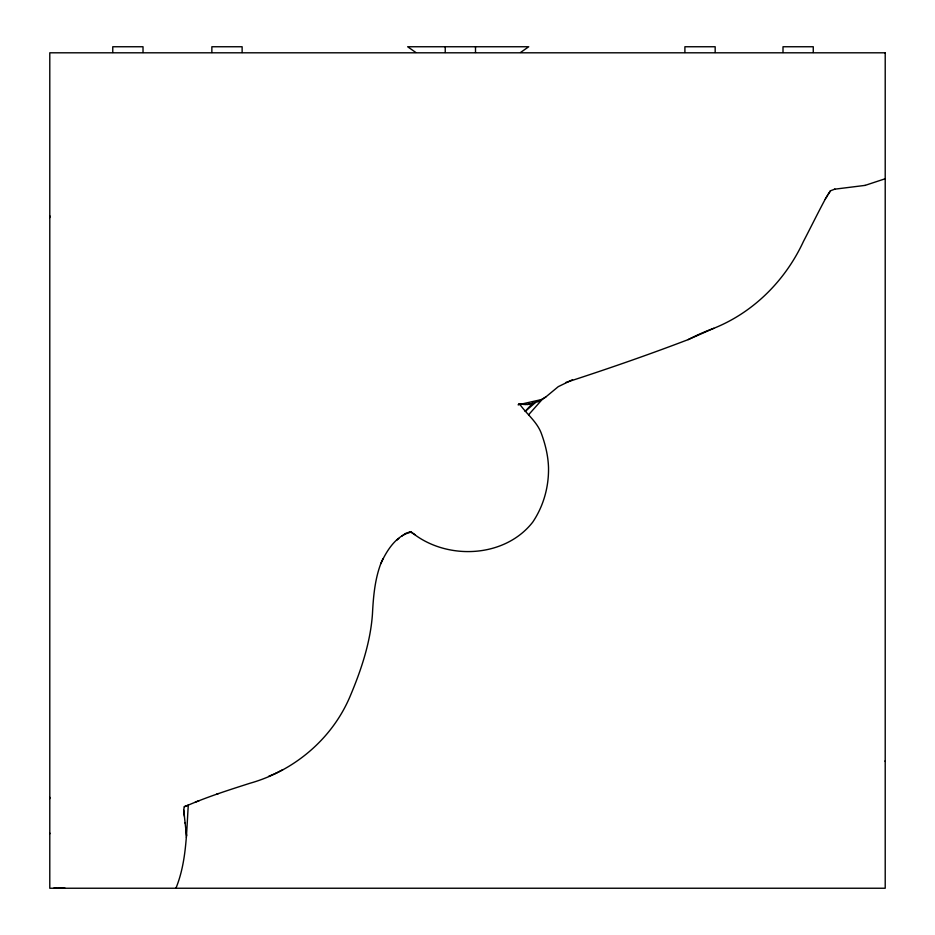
<?xml version="1.0" encoding="UTF-8"?>
<svg xmlns="http://www.w3.org/2000/svg" width="935" height="935" viewBox="0 0 935 935"><rect width="100%" height="100%" fill="white"/><g stroke="black" fill="none" stroke-linecap="round" stroke-linejoin="round"><path stroke-width="1.4" d="M49.789 833.786L49.789 833.062M49.789 798.595L49.789 797.321M49.789 217.575L49.789 215.786M184.288 806.893L185.691 806.227M885.211 761.429L885.211 760.809M186.357 837.269L186.451 836.533M184.405 816.22L183.681 809.839L184.359 806.531L188.297 805.14C186.392 833.027 186.626 861.93 175.932 888.238M572.524 379.715L558.265 386.658L545.876 396.919L538.233 401.641L527.656 404.481L518.773 404.013L519.872 404.387C527.106 414.626 537.625 422.129 541.786 434.658C545.584 445.259 548.144 456.222 548.518 467.523C548.88 486.878 543.562 506.034 532.74 522.116C504.456 558.37 445.948 560.544 411.423 532.108C396.428 535.03 386.634 550.633 380.779 563.723C374.783 579.735 373.31 597.138 372.446 614.085C370.424 642.824 360.875 671.003 349.632 697.428C331.481 739.48 293.824 770.896 249.949 783.261C228.315 790.18 206.588 797.076 185.761 806.215M380.779 563.723L383.046 558.604M565.815 382.497C606.897 369.173 647.756 355.043 688.137 339.627A222.238 222.238 0 0 1 713.756 328.325C753.715 312.337 785.447 280.301 803.434 241.475C810.774 227.38 817.763 213.122 825.278 199.12M825.219 199.237L830.397 190.939M826.002 197.811L827.452 195.427M830.572 190.693L829.941 191.593A40.193 40.193 0 0 0 828.059 194.433M528.637 414.731L542.253 399.385L545.876 396.919M532.506 403.382L525.131 411.435L535.311 402.681M519.019 404.06L518.13 404.82L542.253 399.385M396.791 540.149L398.813 538.455M401.98 535.989L405.439 533.511L410.22 531.805L415.374 534.855M520.573 52.453L528.731 46.75L407.648 46.75L415.794 52.453M282.767 769.68L275.743 773.315M688.137 339.627L713.744 328.325M268.59 776.354L275.603 773.374M830.514 190.775L834.908 189.115M885.211 178.749L865.097 185.387M216.639 794.177L218.439 793.558M527.656 404.481L529.292 404.06M834.523 189.209L865.097 185.387M523.191 404.423L526.089 404.516M58.157 887.747L65.146 888.25M409.518 531.945L411.423 532.108M54.101 887.806L56.988 888.25M183.681 809.827L186.532 835.82L185.96 829.859M185.142 822.66L185.223 823.338M813.263 52.477L813.263 46.75L783.004 46.75L783.004 52.477M715.17 52.465L715.17 46.75L684.899 46.75L684.899 52.465M475.506 46.75L475.506 52.477M445.235 46.75L445.235 52.477M242.13 52.489L242.13 46.75L211.859 46.75L211.859 52.489M143.02 52.477L143.02 46.75L112.761 46.75L112.761 52.477M195.263 802.16A148.525 148.525 0 0 1 199.097 800.676M885.211 52.804L49.789 52.804L49.789 888.238L885.211 888.238L885.211 52.804"/></g></svg>
